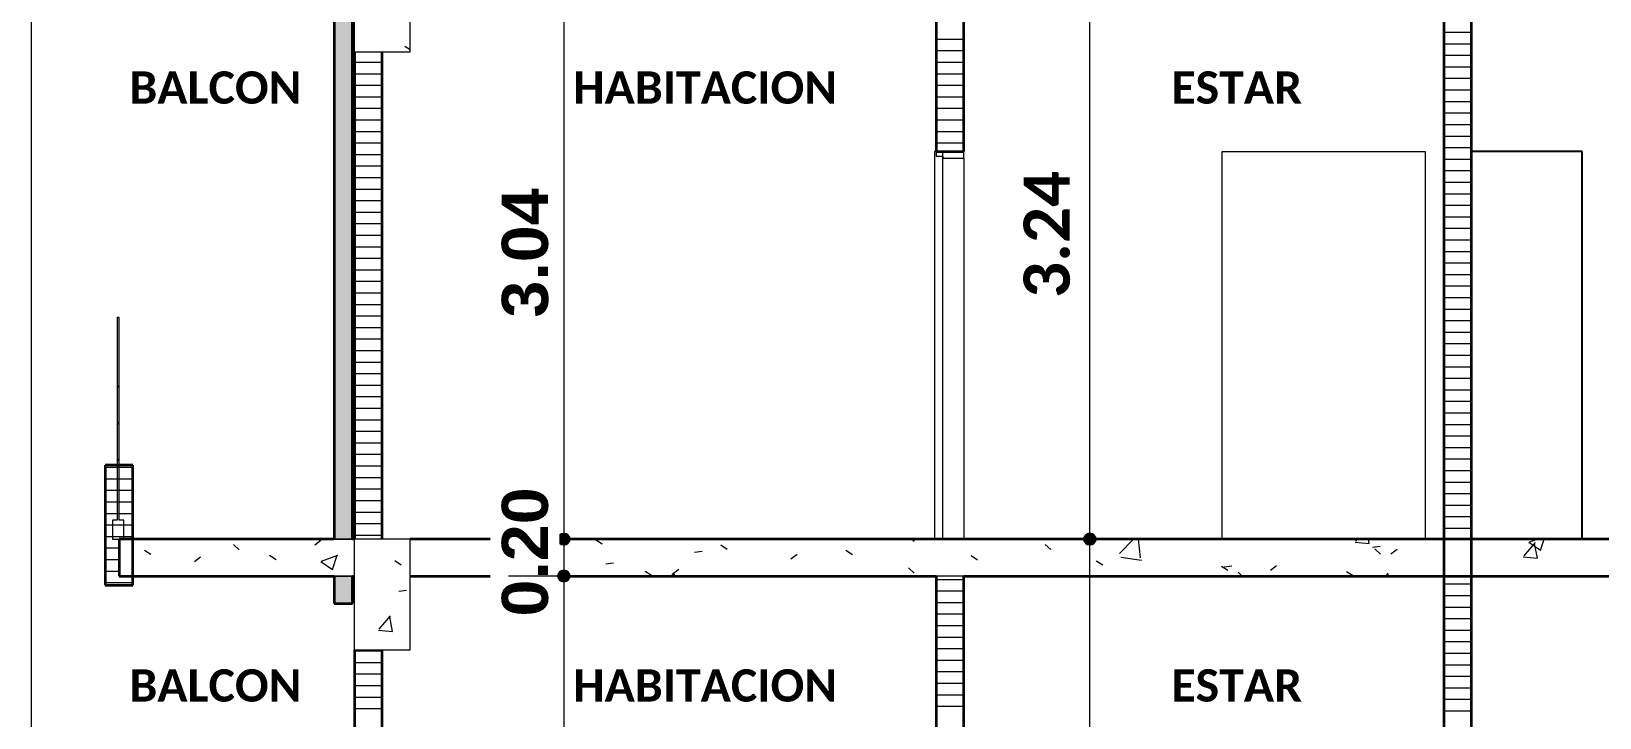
# Model space of a CAD drawing. Header units: metres. Extents: x -144 to 1000, y -717 to 29.
# Drawn here: x 220.46 to 228.96, y -624.35 to -620.63 of the extents above; entities that cross this region are included whole.
import ezdxf

# ---------------------------------------------------------------- set-up
doc = ezdxf.new("R2010")
doc.units = ezdxf.units.M
doc.layers.get('0').update_dxf_attribs({"color": 1})
for name, color, linetype, lineweight in [('A-ANNO-DIMS', 1, 'Continuous', 9), ('A-DETL-GENF', 1, 'Continuous', 9), ('A-DETL-THIN', 1, 'Continuous', 9), ('A-DOOR', 1, 'Continuous', 9), ('A-DOOR-FRAM', 1, 'Continuous', 9), ('A-FLOR', 2, 'Continuous', 9), ('A-FLOR-HRAL', 1, 'Continuous', 9), ('A-FLOR-PATT', 8, 'Continuous', 50), ('A-GENM', 1, 'Continuous', 9), ('A-WALL', 4, 'Continuous', 9), ('G-ANNO-TEXT', 2, 'Continuous', 9)]:
    doc.layers.add(name, color=color, linetype=linetype, lineweight=lineweight)
doc.layers.add('A-WALL-PATT', color=7, linetype='Continuous', lineweight=35, true_color=0x9c9c9c)
doc.styles.add('Arial Black_B', font='ariblk.ttf', dxfattribs={"width": 0.9, "height": 0.1875})
doc.styles.add('Calibri_B', font='calibrib.ttf', dxfattribs={"height": 0.165})
doc.styles.add('Calibri_B_1', font='calibrib.ttf', dxfattribs={"height": 0.135})

# ---------------------------------------------------------------- blocks, each defined once
blk = doc.blocks.new('ololo')
at = {"layer": 'A-ANNO-DIMS', "lineweight": 25, "true_color": 0x008000}
h = blk.add_hatch(color=96, dxfattribs=at)
edge = h.paths.add_edge_path()
edge.add_arc((223.3459, -623.3854), 0.0312, 0, 360)
h = blk.add_hatch(color=96, dxfattribs=at)
edge = h.paths.add_edge_path()
edge.add_arc((223.3459, -623.3854), 0.0312, 0, 360)
at = {"layer": 'A-ANNO-DIMS', "lineweight": 25}
h = blk.add_hatch(color=256, dxfattribs=at)
edge = h.paths.add_edge_path()
edge.add_arc((226.1945, -623.3854), 0.0313, 0, 360)
h = blk.add_hatch(color=256, dxfattribs=at)
edge = h.paths.add_edge_path()
edge.add_arc((226.1945, -623.3854), 0.0313, 0, 360)
at = {"layer": 'A-ANNO-DIMS', "lineweight": 25, "true_color": 0x008000}
h = blk.add_hatch(color=96, dxfattribs=at)
edge = h.paths.add_edge_path()
edge.add_arc((223.3459, -623.5854), 0.0312, 0, 360)
at = {"layer": 'A-FLOR-HRAL', "true_color": 0x808080}
h = blk.add_hatch(dxfattribs=at)
h.set_pattern_fill('FP_6', color=8, style=0, pattern_type=2)
h.set_pattern_definition([(45, (230.7434, -649.9904), (-0.561266, 0.561266), []), (45, (230.9414, -649.9904), (0, 1.122532), []), (45, (230.5444, -649.9904), (0, 1.122532), [])])
h.paths.add_polyline_path([(220.9376, -622.9854), (220.9376, -622.1854), (220.9256, -622.1854), (220.9256, -622.9854), (220.9344, -622.9854)])
at = {"layer": 'A-WALL-PATT', "lineweight": 5, "true_color": 0x747474}
h = blk.add_hatch(color=8, dxfattribs=at)
h.paths.add_polyline_path([(222.1015, -623.7346), (222.2015, -623.7346), (222.2015, -623.5854), (222.1015, -623.5854)])
h.paths.add_polyline_path([(222.1015, -623.3854), (222.2015, -623.3854), (222.2015, -620.3454), (222.1015, -620.3454), (222.1015, -623.0888)])
h.paths.add_polyline_path([(222.2015, -620.1454), (222.2015, -617.1054), (222.1015, -617.1054), (222.1015, -620.1454), (222.1923, -620.1454)])
at = {"layer": 'A-ANNO-DIMS'}
for p, q in [((226.1945, -623.3854), (226.1945, -620.1454)), ((226.1945, -623.3854), (225.8945, -623.3854)), ((226.1945, -623.3854), (225.8945, -623.3854)), ((226.1945, -626.6254), (226.1945, -623.3854)), ((226.1945, -623.3854), (226.4945, -623.3854)), ((226.1945, -623.3854), (226.4945, -623.3854))]:
    blk.add_line(p, q, dxfattribs=at)
at = {"layer": 'A-ANNO-DIMS', "color": 96, "true_color": 0x008000}
for p, q in [((223.3459, -620.3454), (223.3459, -623.3854)), ((223.3459, -623.3854), (223.0459, -623.3854)), ((223.3459, -623.3854), (223.0459, -623.3854)), ((223.3459, -623.3854), (223.6459, -623.3854)), ((223.3459, -623.3854), (223.3459, -623.5854)), ((223.3459, -623.3854), (223.6459, -623.3854)), ((223.3459, -623.5854), (223.0459, -623.5854)), ((223.3459, -623.5854), (223.6459, -623.5854))]:
    blk.add_line(p, q, dxfattribs=at)
at = {"layer": 'A-ANNO-DIMS', "color": 96, "lineweight": 25, "true_color": 0x008000}
for centre in [(223.3459, -623.3854), (223.3459, -623.3854), (223.3459, -623.5854)]:
    blk.add_circle(centre, 0.0312, dxfattribs=at)
at = {"layer": 'A-ANNO-DIMS', "lineweight": 25}
blk.add_circle((226.1945, -623.3854), 0.0313, dxfattribs=at)
blk.add_circle((226.1945, -623.3854), 0.0313, dxfattribs=at)
at = {"layer": 'A-DETL-GENF'}
for p, q in [((222.4847, -620.714), (222.5126, -620.7318)), ((222.4297, -623.5018), (222.465, -623.5244)), ((222.4525, -623.6668), (222.4941, -623.6613)), ((222.3463, -623.8739), (222.4075, -623.8009)), ((222.4182, -623.8859), (222.4035, -623.8063)), ((222.342, -623.879), (222.4179, -623.8856))]:
    blk.add_line(p, q, dxfattribs=at)
at = {"layer": 'A-DETL-THIN'}
for p, q in [((222.2104, -620.1454), (222.2104, -620.7454)), ((222.5126, -620.7454), (222.5126, -620.1454)), ((222.2104, -620.7454), (222.5126, -620.7454)), ((222.5126, -623.3854), (222.2104, -623.3854)), ((222.2104, -623.3854), (222.2104, -623.9854)), ((222.5126, -623.9854), (222.5126, -623.3854)), ((222.2104, -623.9854), (222.5126, -623.9854))]:
    blk.add_line(p, q, dxfattribs=at)
at = {"layer": 'A-DOOR', "lineweight": 15}
for p, q in [((225.3976, -621.2854), (225.3526, -621.2854)), ((225.3526, -621.2854), (225.3526, -623.3854)), ((225.3976, -623.3854), (225.3976, -621.2854)), ((225.3526, -623.3854), (225.3976, -623.3854))]:
    blk.add_line(p, q, dxfattribs=at)
at = {"layer": 'A-DOOR-FRAM', "lineweight": 15}
for p, q in [((225.5126, -621.2854), (225.3626, -621.2854)), ((225.3626, -621.2854), (225.3626, -621.3104)), ((225.3626, -621.3104), (225.3976, -621.3104)), ((225.3976, -621.3104), (225.3976, -621.3204)), ((225.3976, -621.3204), (225.5126, -621.3204)), ((225.5126, -621.3204), (225.5126, -621.2854))]:
    blk.add_line(p, q, dxfattribs=at)
at = {"layer": 'A-DOOR-FRAM'}
blk.add_line((225.5126, -621.3204), (225.5126, -623.3854), dxfattribs=at)
at = {"layer": 'A-FLOR', "lineweight": 35}
for p, q in [((222.1015, -623.3854), (220.9366, -623.3854)), ((220.9366, -623.3854), (220.9366, -623.5854)), ((222.2104, -623.3854), (222.2015, -623.3854)), ((229.8104, -623.3854), (222.5126, -623.3854)), ((220.9366, -623.5854), (222.1015, -623.5854)), ((222.2015, -623.5854), (222.2104, -623.5854)), ((222.5126, -623.5854), (225.3626, -623.5854)), ((225.5126, -623.5854), (229.8104, -623.5854))]:
    blk.add_line(p, q, dxfattribs=at)
at = {"layer": 'A-FLOR'}
for p, q in [((222.2015, -623.3854), (222.1015, -623.3854)), ((222.1015, -623.5854), (222.2015, -623.5854))]:
    blk.add_line(p, q, dxfattribs=at)
at = {"layer": 'A-FLOR-HRAL'}
for p, q in [((220.9256, -622.1854), (220.9256, -623.2834)), ((220.9376, -622.1854), (220.9256, -622.1854)), ((220.9376, -623.2834), (220.9376, -622.1854)), ((220.9256, -623.2834), (220.9016, -623.2834)), ((220.9016, -623.2834), (220.9016, -623.3854)), ((220.9616, -623.2834), (220.9376, -623.2834)), ((220.9616, -623.3854), (220.9616, -623.2834)), ((220.9016, -623.3854), (220.9616, -623.3854))]:
    blk.add_line(p, q, dxfattribs=at)
at = {"layer": 'A-FLOR-PATT', "color": 8, "lineweight": 5, "true_color": 0x828282}
for p, q in [((225.2354, -623.3973), (225.251, -623.3854)), ((226.3557, -623.4633), (226.4305, -623.3854)), ((226.4694, -623.4862), (226.4577, -623.3854)), ((227.6358, -623.3965), (227.6451, -623.3854)), ((227.7075, -623.4088), (227.7031, -623.3854)), ((228.0414, -623.3879), (228.0604, -623.3854)), ((228.5769, -623.4009), (228.6173, -623.3854)), ((228.635, -623.4457), (228.6552, -623.3854)), ((221.0738, -623.4446), (221.1091, -623.4671)), ((221.5559, -623.4144), (221.5868, -623.4427)), ((221.9967, -623.4169), (222.0299, -623.3914)), ((222.0334, -623.5058), (222.1223, -623.4716)), ((223.5178, -623.3885), (223.5532, -623.4111)), ((224.0535, -623.456), (224.095, -623.4505)), ((224.1958, -623.4172), (224.2311, -623.4397)), ((224.5759, -623.4924), (224.6092, -623.4669)), ((224.8737, -623.4458), (224.9091, -623.4683)), ((225.9522, -623.4138), (225.9831, -623.4421)), ((227.6313, -623.4018), (227.7072, -623.4085)), ((227.7252, -623.4295), (227.7668, -623.424)), ((227.7378, -623.4384), (227.7687, -623.4667)), ((227.8253, -623.4646), (227.8586, -623.4391)), ((228.5467, -623.4762), (228.6079, -623.4033)), ((228.5718, -623.4028), (228.635, -623.4454)), ((228.6184, -623.4885), (228.6037, -623.4089)), ((221.3444, -623.5065), (221.3776, -623.481)), ((221.7517, -623.4732), (221.7871, -623.4957)), ((222.0293, -623.5073), (222.0924, -623.5499)), ((222.0925, -623.5501), (222.1182, -623.4734)), ((223.1076, -623.5305), (223.143, -623.553)), ((223.2568, -623.5609), (223.2983, -623.5554)), ((223.5725, -623.5193), (223.614, -623.5138)), ((223.9344, -623.5737), (223.9677, -623.5482)), ((225.2116, -623.541), (225.2425, -623.5693)), ((225.5517, -623.4745), (225.587, -623.497)), ((226.2296, -623.5031), (226.265, -623.5256)), ((226.3618, -623.4827), (226.4748, -623.5002)), ((226.9076, -623.5317), (226.9429, -623.5543)), ((226.9214, -623.5353), (226.9629, -623.5299)), ((227.1732, -623.5541), (227.2064, -623.5286)), ((228.5422, -623.4815), (228.6181, -623.4882)), ((223.7856, -623.5591), (223.8209, -623.5816)), ((223.9161, -623.5854), (223.9477, -623.5732)), ((223.9399, -623.5854), (223.9434, -623.5751)), ((226.9972, -623.5655), (227.0188, -623.5854)), ((227.5855, -623.5604), (227.6209, -623.5829)), ((227.7964, -623.5854), (227.8104, -623.5708)), ((227.8119, -623.5854), (227.8108, -623.5758))]:
    blk.add_line(p, q, dxfattribs=at)
at = {"layer": 'A-GENM', "lineweight": 25}
for p, q in [((228.8616, -621.2854), (228.2616, -621.2854)), ((228.2616, -621.2854), (228.2616, -623.3854)), ((228.8616, -623.3854), (228.8616, -621.2854)), ((228.2616, -623.3854), (228.8616, -623.3854))]:
    blk.add_line(p, q, dxfattribs=at)
at = {"layer": 'A-WALL'}
for p, q in [((220.4616, -643.4754), (220.4616, -610.4254)), ((226.9116, -623.3854), (226.9116, -621.2854)), ((226.9116, -621.2854), (228.0116, -621.2854)), ((228.0116, -621.2854), (228.0116, -623.3854)), ((222.1015, -623.3854), (222.2015, -623.3854)), ((222.2015, -623.5854), (222.1015, -623.5854)), ((225.5126, -623.5854), (225.3626, -623.5854))]:
    blk.add_line(p, q, dxfattribs=at)
at = {"layer": 'A-WALL', "lineweight": 35}
for p, q in [((228.1116, -616.9054), (228.1116, -629.8654)), ((228.2616, -629.8654), (228.2616, -616.9054)), ((222.1015, -620.3454), (222.1015, -623.3854)), ((222.2015, -623.3854), (222.2015, -620.3454)), ((225.3626, -620.3454), (225.3626, -621.2854)), ((225.5126, -621.2854), (225.5126, -620.3454)), ((222.2115, -620.7454), (222.2115, -623.3854)), ((222.3615, -623.3854), (222.3615, -620.7454)), ((225.3626, -621.2854), (225.5126, -621.2854)), ((220.8616, -622.9854), (220.8616, -623.6354)), ((221.0116, -622.9854), (220.8616, -622.9854)), ((221.0116, -623.6354), (221.0116, -622.9854)), ((220.8616, -623.6354), (221.0116, -623.6354)), ((222.1015, -623.5854), (222.1015, -623.7346)), ((222.2015, -623.7346), (222.2015, -623.5854)), ((225.3626, -623.5854), (225.3626, -624.5254)), ((225.5126, -624.5254), (225.5126, -623.5854)), ((222.1015, -623.7346), (222.2015, -623.7346)), ((222.2115, -623.9854), (222.2115, -626.6254)), ((222.3615, -626.6254), (222.3615, -623.9854))]:
    blk.add_line(p, q, dxfattribs=at)
at = {"layer": 'A-WALL-PATT', "color": 8, "lineweight": 5, "true_color": 0x727272}
for p, q in [((228.2616, -620.6404), (228.1116, -620.6404)), ((225.5126, -620.6779), (225.3626, -620.6779)), ((225.5126, -620.7404), (225.3626, -620.7404)), ((228.2616, -620.7029), (228.1116, -620.7029)), ((222.3615, -620.8029), (222.2115, -620.8029)), ((225.5126, -620.8029), (225.3626, -620.8029)), ((228.2616, -620.7654), (228.1116, -620.7654)), ((228.2616, -620.8279), (228.1116, -620.8279)), ((222.3615, -620.8654), (222.2116, -620.8654)), ((225.5126, -620.8654), (225.3626, -620.8654)), ((228.2616, -620.8904), (228.1116, -620.8904)), ((222.3615, -620.9279), (222.2116, -620.9279)), ((222.3615, -620.9904), (222.2116, -620.9904)), ((225.5126, -620.9279), (225.3626, -620.9279)), ((225.5126, -620.9904), (225.3626, -620.9904)), ((228.2616, -620.9529), (228.1116, -620.9529)), ((222.3615, -621.0529), (222.2116, -621.0529)), ((225.5126, -621.0529), (225.3626, -621.0529)), ((228.2616, -621.0154), (228.1116, -621.0154)), ((228.2616, -621.0779), (228.1116, -621.0779)), ((222.3615, -621.1154), (222.2117, -621.1154)), ((222.3615, -621.1779), (222.2117, -621.1779)), ((225.5126, -621.1154), (225.3626, -621.1154)), ((225.5126, -621.1779), (225.3626, -621.1779)), ((228.2616, -621.1404), (228.1116, -621.1404)), ((222.3615, -621.2404), (222.2117, -621.2404)), ((225.5126, -621.2404), (225.3626, -621.2404)), ((228.2616, -621.2029), (228.1116, -621.2029)), ((222.3615, -621.3029), (222.2117, -621.3029)), ((228.2616, -621.2654), (228.1116, -621.2654)), ((228.2616, -621.3279), (228.1116, -621.3279)), ((222.3615, -621.3654), (222.2118, -621.3654)), ((222.3615, -621.4279), (222.2118, -621.4279)), ((228.2616, -621.3904), (228.1116, -621.3904)), ((222.3615, -621.4904), (222.2118, -621.4904)), ((228.2616, -621.4529), (228.1116, -621.4529)), ((228.2616, -621.5154), (228.1116, -621.5154)), ((222.3615, -621.5529), (222.2118, -621.5529)), ((228.2616, -621.5779), (228.1116, -621.5779)), ((222.3615, -621.6154), (222.2119, -621.6154)), ((222.3615, -621.6779), (222.2119, -621.6779)), ((228.2616, -621.6404), (228.1116, -621.6404)), ((222.3615, -621.7404), (222.2119, -621.7404)), ((228.2616, -621.7029), (228.1116, -621.7029)), ((228.2616, -621.7654), (228.1116, -621.7654)), ((222.3615, -621.8029), (222.2119, -621.8029)), ((228.2616, -621.8279), (228.1116, -621.8279)), ((222.3615, -621.8654), (222.212, -621.8654)), ((222.3615, -621.9279), (222.212, -621.9279)), ((228.2616, -621.8904), (228.1116, -621.8904)), ((222.3615, -621.9904), (222.212, -621.9904)), ((228.2616, -621.9529), (228.1116, -621.9529)), ((228.2616, -622.0154), (228.1116, -622.0154)), ((222.3615, -622.0529), (222.212, -622.0529)), ((228.2616, -622.0779), (228.1116, -622.0779)), ((222.3615, -622.1154), (222.2121, -622.1154)), ((222.3615, -622.1779), (222.2121, -622.1779)), ((228.2616, -622.1404), (228.1116, -622.1404)), ((222.3615, -622.2404), (222.2121, -622.2404)), ((228.2616, -622.2029), (228.1116, -622.2029)), ((228.2616, -622.2654), (228.1116, -622.2654)), ((222.3615, -622.3029), (222.2121, -622.3029)), ((222.3615, -622.3654), (222.2122, -622.3654)), ((228.2616, -622.3279), (228.1116, -622.3279)), ((222.3615, -622.4279), (222.2122, -622.4279)), ((228.2616, -622.3904), (228.1116, -622.3904)), ((228.2616, -622.4529), (228.1116, -622.4529)), ((222.3615, -622.4904), (222.2122, -622.4904)), ((228.2616, -622.5154), (228.1116, -622.5154)), ((222.3615, -622.5529), (222.2122, -622.5529)), ((222.3615, -622.6154), (222.2123, -622.6154)), ((228.2616, -622.5779), (228.1116, -622.5779)), ((222.3615, -622.6779), (222.2123, -622.6779)), ((228.2616, -622.6404), (228.1116, -622.6404)), ((228.2616, -622.7029), (228.1116, -622.7029)), ((222.3615, -622.7404), (222.2123, -622.7404)), ((228.2616, -622.7654), (228.1116, -622.7654)), ((222.3615, -622.8029), (222.2123, -622.8029)), ((222.3615, -622.8654), (222.2124, -622.8654)), ((228.2616, -622.8279), (228.1116, -622.8279)), ((222.3615, -622.9279), (222.2124, -622.9279)), ((228.2616, -622.8904), (228.1116, -622.8904)), ((228.2616, -622.9529), (228.1116, -622.9529)), ((221.0116, -622.9979), (220.8616, -622.9979)), ((222.3615, -622.9904), (222.2124, -622.9904)), ((228.2616, -623.0154), (228.1116, -623.0154)), ((221.0116, -623.0604), (220.8616, -623.0604)), ((221.0116, -623.1229), (220.8616, -623.1229)), ((222.3615, -623.0529), (222.2124, -623.0529)), ((222.3615, -623.1154), (222.2125, -623.1154)), ((228.2616, -623.0779), (228.1116, -623.0779)), ((221.0116, -623.1854), (220.8616, -623.1854)), ((222.3615, -623.1779), (222.2125, -623.1779)), ((228.2616, -623.1404), (228.1116, -623.1404)), ((228.2616, -623.2029), (228.1116, -623.2029)), ((221.0116, -623.2479), (220.8616, -623.2479)), ((222.3615, -623.2404), (222.2125, -623.2404)), ((228.2616, -623.2654), (228.1116, -623.2654)), ((221.0116, -623.3104), (220.8616, -623.3104)), ((221.0116, -623.3729), (220.8616, -623.3729)), ((222.3615, -623.3029), (222.2125, -623.3029)), ((222.3615, -623.3654), (222.2126, -623.3654)), ((228.2616, -623.3279), (228.1116, -623.3279)), ((220.9366, -623.4354), (220.8616, -623.4354)), ((220.9366, -623.4979), (220.8616, -623.4979)), ((220.9366, -623.5604), (220.8616, -623.5604)), ((221.0116, -623.6229), (220.8616, -623.6229)), ((225.5126, -623.6054), (225.3626, -623.6054)), ((228.2616, -623.6304), (228.1116, -623.6304)), ((225.5126, -623.6679), (225.3626, -623.6679)), ((228.2616, -623.6929), (228.1116, -623.6929)), ((225.5126, -623.7304), (225.3626, -623.7304)), ((225.5126, -623.7929), (225.3626, -623.7929)), ((228.2616, -623.7554), (228.1116, -623.7554)), ((225.5126, -623.8554), (225.3626, -623.8554)), ((228.2616, -623.8179), (228.1116, -623.8179)), ((228.2616, -623.8804), (228.1116, -623.8804)), ((225.5126, -623.9179), (225.3626, -623.9179)), ((225.5126, -623.9804), (225.3626, -623.9804)), ((228.2616, -623.9429), (228.1116, -623.9429)), ((222.3615, -623.9929), (222.2115, -623.9929)), ((222.3615, -624.0554), (222.2115, -624.0554)), ((225.5126, -624.0429), (225.3626, -624.0429)), ((228.2616, -624.0054), (228.1116, -624.0054)), ((222.3615, -624.1179), (222.2116, -624.1179)), ((225.5126, -624.1054), (225.3626, -624.1054)), ((228.2616, -624.0679), (228.1116, -624.0679)), ((228.2616, -624.1304), (228.1116, -624.1304)), ((222.3615, -624.1804), (222.2116, -624.1804)), ((225.5126, -624.1679), (225.3626, -624.1679)), ((225.5126, -624.2304), (225.3626, -624.2304)), ((228.2616, -624.1929), (228.1116, -624.1929)), ((222.3615, -624.2429), (222.2116, -624.2429)), ((222.3615, -624.3054), (222.2116, -624.3054)), ((225.5126, -624.2929), (225.3626, -624.2929)), ((228.2616, -624.2554), (228.1116, -624.2554)), ((228.2616, -624.3179), (228.1116, -624.3179))]:
    blk.add_line(p, q, dxfattribs=at)
at = {"layer": 'A-ANNO-DIMS', "insert": (225.8355, -622.079), "char_height": 0.25, "width": 0.752731, "attachment_point": 1, "rotation": 90, "line_spacing_factor": 1.158048, "style": 'Calibri_B'}
blk.add_mtext('3.24', dxfattribs=at)
at = {"layer": 'G-ANNO-TEXT', "style": 'Calibri_B_1'}
for s, p in [('BALCON', (220.9925, -621.0259)), ('HABITACION', (223.3963, -621.0259)), ('ESTAR', (226.6358, -621.0259)), ('BALCON', (220.9925, -624.2659)), ('HABITACION', (223.3963, -624.2659)), ('ESTAR', (226.6358, -624.2659))]:
    blk.add_text(s, height=0.175, dxfattribs=at).set_placement(p)
at = {"layer": 'A-ANNO-DIMS', "color": 96, "true_color": 0x008000, "char_height": 0.25, "width": 0.767402, "attachment_point": 1, "rotation": 90, "line_spacing_factor": 1.180619, "style": 'Arial Black_B', "bg_fill": 3, "box_fill_scale": 1.25, "bg_fill_color": 256, "bg_fill_true_color": 13158600, "bg_fill_transparency": 0}
for s, insert in [('3.04', (223.0096, -622.1851)), ('0.20', (223.0096, -623.8051))]:
    blk.add_mtext(s, dxfattribs=dict(at, insert=insert))
at = {"layer": 'A-ANNO-DIMS', "lineweight": 25, "true_color": 0x008000}
h = blk.add_hatch(color=96, dxfattribs=at)
edge = h.paths.add_edge_path()
edge.add_arc((223.3459, -623.5854), 0.0312, 0, 360)
at = {"layer": 'A-ANNO-DIMS', "color": 96, "true_color": 0x008000}
for q in [(223.0459, -623.5854), (223.3459, -626.6254), (223.6459, -623.5854)]:
    blk.add_line((223.3459, -623.5854), q, dxfattribs=at)
at = {"layer": 'A-ANNO-DIMS', "color": 96, "lineweight": 25, "true_color": 0x008000}
blk.add_circle((223.3459, -623.5854), 0.0312, dxfattribs=at)

msp = doc.modelspace()

# ---------------------------------------------------------------- block references
at = {"color": 3}
msp.add_blockref('ololo', (0, 0), dxfattribs=at)

doc.saveas('drawing.dxf')
